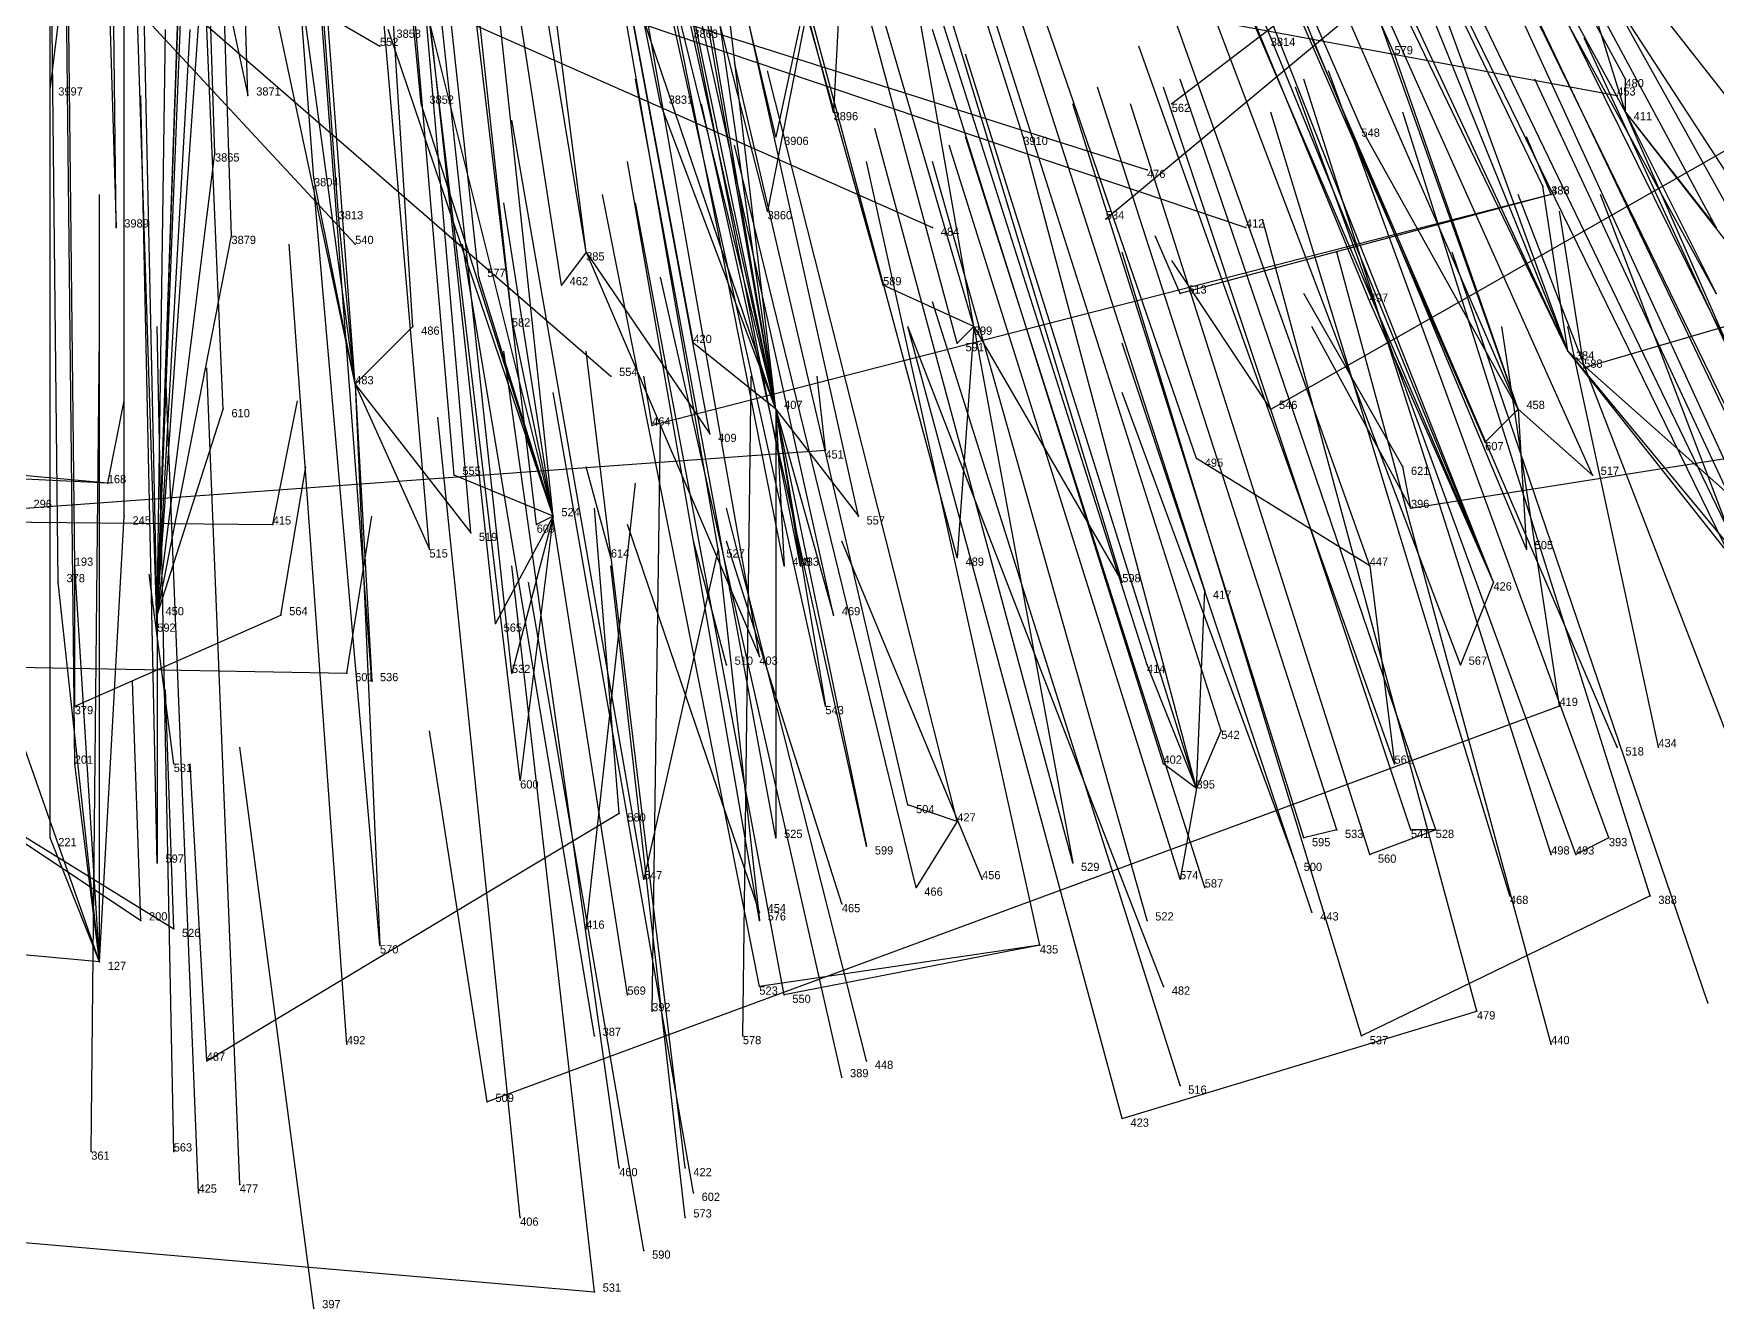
# Model space of a CAD drawing. Extents: x -0.5 to 0.59, y -0.5 to 0.58.
# Drawn here: x -0.008 to 0.196, y -0.497 to -0.3425 of the extents above; entities that cross this region are included whole.
import ezdxf

# ---------------------------------------------------------------- set-up
doc = ezdxf.new("R2010")
doc.units = 0
for name, color, linetype in [('Facilities', 3, 'CONTINUOUS'), ('Facilities_lines', 3, 'CONTINUOUS'), ('Normals', 1, 'CONTINUOUS'), ('Source_points', 5, 'CONTINUOUS'), ('Text', 3, 'CONTINUOUS')]:
    doc.layers.add(name, color=color, linetype=linetype)

msp = doc.modelspace()

# ---------------------------------------------------------------- linework, layer by layer
at = {"layer": 'Facilities', "color": 3}
for p in [(0.185, -0.352, -0.995), (0.176, -0.362, -1.25), (0.059, -0.369, -0.935), (0.106, -0.378, -0.981), (0.178, -0.381, -1.052), (0.031, -0.385, -0.965), (0.082, -0.388, -0.991), (0.142, -0.388, -1.25), (0.172, -0.388, -1.061), (0.001, -0.397, -1.25), (0.055, -0.401, -1.011), (0.159, -0.4, -1.25), (0.075, -0.405, -1.03), (0.062, -0.406, -1.25), (0.154, -0.407, -1.088), (0.169, -0.409, -1.107), (0.007, -0.413, -1.032), (0.076, -0.419, -1.25), (-0.003, -0.424, -1.25), (0.177, -0.424, -1.25), (0.184, -0.429, -1.168), (0.189, -0.429, -1.25), (0.009, -0.431, -1.25), (0.133, -0.434, -1.134), (0.104, -0.438, -1.125), (0.15, -0.439, -1.161), (0.162, -0.439, -1.17), (0.183, -0.44, -1.191), (0.176, -0.442, -1.188), (0.145, -0.443, -1.25), (0.107, -0.445, -1.25), (0.134, -0.446, -1.164), (0.09, -0.448, -1.25), (0.171, -0.447, -1.197), (0.188, -0.447, -1.213), (0.08, -0.449, -1.25), (0.127, -0.45, -1.169), (0.147, -0.449, -1.25), (0.059, -0.451, -1.25), (0.114, -0.453, -1.169), (0, -0.455, -1.138), (0.064, -0.459, -1.158), (0.129, -0.458, -1.25), (0.067, -0.461, -1.25), (0.195, -0.46, -1.249), (0.03, -0.465, -1.164), (0.06, -0.464, -1.169), (0.078, -0.464, -1.25), (0.176, -0.465, -1.242), (0.013, -0.467, -1.25), (0.093, -0.467, -1.25), (0.09, -0.469, -1.194), (0.131, -0.47, -1.221), (0.124, -0.474, -1.226), (-0.001, -0.478, -1.195), (0.009, -0.478, -1.195), (0.063, -0.48, -1.211), (0.071, -0.48, -1.214), (0.012, -0.483, -1.207), (0.017, -0.482, -1.207), (0.072, -0.483, -1.222), (0.051, -0.486, -1.222), (0.071, -0.486, -1.25), (0.066, -0.49, -1.237), (0.026, -0.497, -1.243)]:
    msp.add_point(p, dxfattribs=at)
at = {"layer": 'Facilities_lines', "color": 3}
for p, q in [((0.236, -0.27, -1.25), (0.122, -0.365, -1.25)), ((0.236, -0.27, -1.25), (0.13, -0.351, -1.25)), ((0.142, -0.388, -1.25), (0.33, -0.281, -1.25)), ((0.059, -0.369, -0.935), (0.048, -0.283, -0.718)), ((0.106, -0.378, -0.981), (0.092, -0.298, -0.78)), ((0, -0.3, -0.75), (-0.006, -0.349, -0.873)), ((0, -0.3, -0.75), (0.002, -0.366, -0.915)), ((0.178, -0.381, -1.052), (0.139, -0.3, -0.827)), ((0.031, -0.385, -0.965), (0.02, -0.305, -0.763)), ((0.185, -0.352, -0.995), (0.172, -0.31, -0.886)), ((-0.021, -0.312, -1.25), (0.139, -0.366, -1.25)), ((-0.021, -0.312, -1.25), (0.184, -0.35, -1.25)), ((-0.021, -0.312, -1.25), (0.127, -0.359, -1.25)), ((-0.021, -0.312, -1.25), (0.101, -0.366, -1.25)), ((-0.021, -0.312, -1.25), (0.031, -0.368, -1.25)), ((-0.021, -0.312, -1.25), (0.034, -0.344, -1.25)), ((-0.021, -0.312, -1.25), (0.062, -0.384, -1.25)), ((0.082, -0.388, -0.991), (0.073, -0.312, -0.8)), ((0.01, -0.313, -0.783), (0.018, -0.35, -0.876)), ((0.091, -0.313, -0.815), (0.081, -0.364, -0.932)), ((0.091, -0.313, -0.815), (0.082, -0.355, -0.912)), ((0.091, -0.313, -0.815), (0.089, -0.352, -0.908)), ((0.172, -0.388, -1.061), (0.146, -0.315, -0.867)), ((0.178, -0.381, -1.052), (0.154, -0.315, -0.877)), ((0.055, -0.401, -1.011), (0.034, -0.317, -0.796)), ((0.082, -0.388, -0.991), (0.07, -0.317, -0.811)), ((0.082, -0.388, -0.991), (0.065, -0.319, -0.815)), ((0.082, -0.388, -0.991), (0.07, -0.32, -0.82)), ((0.007, -0.413, -1.032), (0.01, -0.326, -0.814)), ((0.082, -0.388, -0.991), (0.073, -0.326, -0.834)), ((0.007, -0.413, -1.032), (0.013, -0.327, -0.818)), ((0.007, -0.413, -1.032), (0.01, -0.327, -0.818)), ((0.082, -0.388, -0.991), (0.062, -0.329, -0.836)), ((0.178, -0.381, -1.052), (0.157, -0.329, -0.911)), ((0.169, -0.409, -1.107), (0.136, -0.332, -0.896)), ((0.007, -0.413, -1.032), (0.01, -0.337, -0.842)), ((0.031, -0.385, -0.965), (0.021, -0.338, -0.846)), ((0.007, -0.413, -1.032), (0.011, -0.342, -0.855)), ((0.007, -0.413, -1.032), (0.008, -0.342, -0.854)), ((0.055, -0.401, -1.011), (0.035, -0.342, -0.86)), ((0.082, -0.388, -0.991), (0.072, -0.343, -0.875)), ((0.169, -0.409, -1.107), (0.142, -0.343, -0.929)), ((0.172, -0.388, -1.061), (0.157, -0.345, -0.947)), ((0.185, -0.352, -0.995), (0.185, -0.348, -0.986)), ((0.055, -0.401, -1.011), (0.039, -0.351, -0.883)), ((0.082, -0.388, -0.991), (0.068, -0.351, -0.894)), ((0.185, -0.352, -0.995), (0.196, -0.374, -1.055)), ((0.185, -0.352, -0.995), (0.196, -0.366, -1.037)), ((0.185, -0.352, -0.995), (0.206, -0.379, -1.08)), ((0.172, -0.388, -1.061), (0.153, -0.354, -0.965)), ((0.007, -0.413, -1.032), (0.014, -0.357, -0.894)), ((0.133, -0.434, -1.134), (0.112, -0.355, -0.931)), ((0.031, -0.385, -0.965), (0.026, -0.36, -0.903)), ((0.178, -0.381, -1.052), (0.175, -0.361, -1.004)), ((0.176, -0.362, -1.25), (0.067, -0.39, -1.25)), ((0.176, -0.362, -1.25), (0.131, -0.374, -1.25)), ((0.252, -0.362, -1.25), (0.18, -0.383, -1.25)), ((0.031, -0.385, -0.965), (0.029, -0.365, -0.915)), ((0.007, -0.413, -1.032), (0.016, -0.367, -0.919)), ((0.059, -0.369, -0.935), (0.056, -0.373, -0.943)), ((0.059, -0.369, -0.935), (0.08, -0.418, -1.065)), ((0.059, -0.369, -0.935), (0.074, -0.391, -0.995)), ((0.055, -0.401, -1.011), (0.046, -0.372, -0.937)), ((0.106, -0.378, -0.981), (0.095, -0.373, -0.962)), ((0.169, -0.409, -1.107), (0.154, -0.375, -1.013)), ((0.055, -0.401, -1.011), (0.05, -0.377, -0.951)), ((0.001, -0.397, -1.25), (-0.208, -0.378, -1.25)), ((0.031, -0.385, -0.965), (0.038, -0.378, -0.95)), ((0.106, -0.378, -0.981), (0.104, -0.406, -1.048)), ((0.106, -0.378, -0.981), (0.104, -0.38, -0.986)), ((0.106, -0.378, -0.981), (0.118, -0.443, -1.147)), ((0.106, -0.378, -0.981), (0.124, -0.409, -1.068)), ((0.082, -0.388, -0.991), (0.072, -0.38, -0.966)), ((0.178, -0.381, -1.052), (0.207, -0.416, -1.162)), ((0.178, -0.381, -1.052), (0.201, -0.41, -1.142)), ((0.178, -0.381, -1.052), (0.205, -0.405, -1.135)), ((0.031, -0.385, -0.965), (0.04, -0.405, -1.018)), ((0.031, -0.385, -0.965), (0.045, -0.403, -1.014)), ((0.031, -0.385, -0.965), (0.033, -0.421, -1.055)), ((0.031, -0.385, -0.965), (0.034, -0.453, -1.136)), ((0.001, -0.397, -1.25), (-0.182, -0.388, -1.25)), ((0.007, -0.413, -1.032), (0.015, -0.388, -0.971)), ((0.082, -0.388, -0.991), (0.083, -0.407, -1.038)), ((0.082, -0.388, -0.991), (0.085, -0.407, -1.039)), ((0.082, -0.388, -0.991), (0.089, -0.413, -1.056)), ((0.082, -0.388, -0.991), (0.082, -0.44, -1.119)), ((0.082, -0.388, -0.991), (0.088, -0.424, -1.083)), ((0.082, -0.388, -0.991), (0.092, -0.401, -1.029)), ((0.082, -0.388, -0.991), (0.093, -0.441, -1.128)), ((0.159, -0.4, -1.25), (0.235, -0.388, -1.25)), ((0.172, -0.388, -1.061), (0.168, -0.392, -1.067)), ((0.172, -0.388, -1.061), (0.173, -0.405, -1.101)), ((0.172, -0.388, -1.061), (0.181, -0.396, -1.089)), ((-0.009, -0.4, -1.25), (0.088, -0.393, -1.25)), ((0.154, -0.407, -1.088), (0.133, -0.394, -1.041)), ((0.159, -0.4, -1.25), (0.158, -0.395, -1.25)), ((0.055, -0.401, -1.011), (0.043, -0.396, -0.995)), ((-0.087, -0.401, -1.25), (0.021, -0.402, -1.25)), ((0, -0.455, -1.138), (0.003, -0.401, -1.003)), ((0.055, -0.401, -1.011), (0.048, -0.414, -1.043)), ((0.055, -0.401, -1.011), (0.05, -0.42, -1.057)), ((0.055, -0.401, -1.011), (0.051, -0.433, -1.091)), ((0.055, -0.401, -1.011), (0.053, -0.402, -1.014)), ((0.075, -0.405, -1.03), (0.066, -0.445, -1.124)), ((0.075, -0.405, -1.03), (0.08, -0.45, -1.141)), ((0, -0.455, -1.138), (-0.003, -0.407, -1.017)), ((0.154, -0.407, -1.088), (0.157, -0.431, -1.146)), ((0, -0.455, -1.138), (-0.005, -0.409, -1.023)), ((0.133, -0.434, -1.134), (0.134, -0.41, -1.079)), ((0.169, -0.409, -1.107), (0.165, -0.419, -1.125)), ((-0.003, -0.424, -1.25), (0.022, -0.413, -1.25)), ((0.007, -0.413, -1.032), (0.007, -0.415, -1.037)), ((0.007, -0.413, -1.032), (0.007, -0.443, -1.107)), ((-0.144, -0.417, -1.25), (0.03, -0.42, -1.25)), ((0, -0.455, -1.138), (-0.013, -0.418, -1.045)), ((0.133, -0.434, -1.134), (0.127, -0.419, -1.095)), ((0.177, -0.424, -1.25), (0.047, -0.472, -1.25)), ((0.133, -0.434, -1.134), (0.136, -0.427, -1.121)), ((-0.025, -0.43, -1.25), (0.005, -0.45, -1.25)), ((-0.025, -0.43, -1.25), (0.009, -0.451, -1.25)), ((0, -0.455, -1.138), (-0.003, -0.431, -1.077)), ((0.133, -0.434, -1.134), (0.129, -0.431, -1.124)), ((0.133, -0.434, -1.134), (0.131, -0.445, -1.159)), ((0.104, -0.438, -1.125), (0.098, -0.436, -1.118)), ((0.013, -0.467, -1.25), (0.063, -0.437, -1.25)), ((0.104, -0.438, -1.125), (0.099, -0.446, -1.142)), ((0, -0.455, -1.138), (-0.006, -0.44, -1.101)), ((0.15, -0.439, -1.161), (0.146, -0.44, -1.159)), ((0.162, -0.439, -1.17), (0.154, -0.442, -1.171)), ((0.162, -0.439, -1.17), (0.159, -0.439, -1.167)), ((0.183, -0.44, -1.191), (0.179, -0.442, -1.192)), ((0.188, -0.447, -1.213), (0.153, -0.464, -1.222)), ((0, -0.455, -1.138), (-0.011, -0.454, -1.136)), ((0.114, -0.453, -1.169), (0.08, -0.458, -1.163)), ((0.114, -0.453, -1.169), (0.083, -0.459, -1.167)), ((0.124, -0.474, -1.226), (0.167, -0.461, -1.226)), ((-0.044, -0.486, -1.25), (0.06, -0.495, -1.246))]:
    msp.add_line(p, q, dxfattribs=at)
at = {"layer": 'Normals', "color": 1}
for p, q in [((0.072, -0.343, -0.875), (0.053, -0.252, -0.912)), ((-0.006, -0.349, -0.873), (-0.006, -0.256, -0.91)), ((0.018, -0.35, -0.876), (0.015, -0.257, -0.913)), ((0.142, -0.343, -0.929), (0.107, -0.257, -0.965)), ((0.039, -0.351, -0.883), (0.03, -0.259, -0.92)), ((0.068, -0.351, -0.894), (0.05, -0.26, -0.931)), ((0.157, -0.345, -0.947), (0.119, -0.26, -0.983)), ((0.089, -0.352, -0.908), (0.065, -0.262, -0.945)), ((0.014, -0.357, -0.894), (0.011, -0.264, -0.931)), ((0.082, -0.355, -0.912), (0.061, -0.266, -0.95)), ((0.112, -0.355, -0.931), (0.084, -0.267, -0.968)), ((0.185, -0.348, -0.986), (0.141, -0.267, -1.023)), ((0.026, -0.36, -0.903), (0.019, -0.268, -0.94)), ((0.153, -0.354, -0.965), (0.116, -0.269, -1.002)), ((0.185, -0.352, -0.995), (0.141, -0.271, -1.032)), ((0.002, -0.366, -0.915), (0.001, -0.273, -0.952)), ((0.029, -0.365, -0.915), (0.022, -0.272, -0.953)), ((0.016, -0.367, -0.919), (0.013, -0.274, -0.955)), ((0.081, -0.364, -0.932), (0.058, -0.274, -0.97)), ((0.059, -0.369, -0.935), (0.044, -0.278, -0.974)), ((0.175, -0.361, -1.004), (0.135, -0.278, -1.041)), ((0.046, -0.372, -0.937), (0.036, -0.28, -0.975)), ((0.056, -0.373, -0.943), (0.042, -0.282, -0.982)), ((0.038, -0.378, -0.95), (0.032, -0.285, -0.987)), ((0.05, -0.377, -0.951), (0.04, -0.285, -0.989)), ((0.095, -0.373, -0.962), (0.07, -0.284, -0.999)), ((0.196, -0.366, -1.037), (0.152, -0.284, -1.074)), ((0.072, -0.38, -0.966), (0.055, -0.289, -1.004)), ((0.106, -0.378, -0.981), (0.08, -0.289, -1.018)), ((0.104, -0.38, -0.986), (0.08, -0.291, -1.023)), ((0.154, -0.375, -1.013), (0.119, -0.29, -1.051)), ((0.031, -0.385, -0.965), (0.024, -0.292, -1.003)), ((0.196, -0.374, -1.055), (0.151, -0.292, -1.092)), ((0.015, -0.388, -0.971), (0.011, -0.296, -1.009)), ((0.082, -0.388, -0.991), (0.063, -0.297, -1.029)), ((0.178, -0.381, -1.052), (0.139, -0.297, -1.089)), ((0.206, -0.379, -1.08), (0.161, -0.298, -1.117)), ((0.074, -0.391, -0.995), (0.057, -0.3, -1.033)), ((0.043, -0.396, -0.995), (0.035, -0.303, -1.032)), ((0.172, -0.388, -1.061), (0.135, -0.303, -1.099)), ((0.003, -0.401, -1.003), (0.003, -0.308, -1.04)), ((0.055, -0.401, -1.011), (0.045, -0.308, -1.047)), ((0.133, -0.394, -1.041), (0.103, -0.307, -1.08)), ((0.168, -0.392, -1.067), (0.131, -0.307, -1.105)), ((0.045, -0.403, -1.014), (0.037, -0.31, -1.05)), ((0.053, -0.402, -1.014), (0.042, -0.31, -1.05)), ((0.04, -0.405, -1.018), (0.032, -0.312, -1.054)), ((0.092, -0.401, -1.029), (0.072, -0.311, -1.067)), ((0.181, -0.396, -1.089), (0.143, -0.311, -1.126)), ((-0.003, -0.407, -1.017), (-0.004, -0.314, -1.055)), ((0.075, -0.405, -1.03), (0.059, -0.313, -1.066)), ((-0.005, -0.409, -1.023), (-0.006, -0.316, -1.06)), ((0.083, -0.407, -1.038), (0.065, -0.316, -1.075)), ((0.085, -0.407, -1.039), (0.067, -0.316, -1.076)), ((0.104, -0.406, -1.048), (0.08, -0.317, -1.086)), ((0.007, -0.413, -1.032), (0.005, -0.32, -1.069)), ((0.124, -0.409, -1.068), (0.097, -0.32, -1.106)), ((0.154, -0.407, -1.088), (0.123, -0.32, -1.126)), ((0.173, -0.405, -1.101), (0.137, -0.319, -1.138)), ((0.007, -0.415, -1.037), (0.004, -0.322, -1.073)), ((0.048, -0.414, -1.043), (0.038, -0.322, -1.079)), ((0.205, -0.405, -1.135), (0.165, -0.321, -1.172)), ((0.089, -0.413, -1.056), (0.069, -0.323, -1.094)), ((0.134, -0.41, -1.079), (0.106, -0.323, -1.118)), ((0.169, -0.409, -1.107), (0.135, -0.323, -1.144)), ((0.033, -0.421, -1.055), (0.026, -0.328, -1.091)), ((0.05, -0.42, -1.057), (0.04, -0.327, -1.094)), ((0.08, -0.418, -1.065), (0.064, -0.327, -1.102)), ((0.201, -0.41, -1.142), (0.161, -0.327, -1.18)), ((0.21, -0.414, -1.161), (0.169, -0.33, -1.196)), ((0.214, -0.414, -1.165), (0.172, -0.329, -1.196)), ((0.127, -0.419, -1.095), (0.099, -0.331, -1.134)), ((0.165, -0.419, -1.125), (0.132, -0.332, -1.163)), ((0.207, -0.416, -1.162), (0.168, -0.331, -1.198)), ((0.088, -0.424, -1.083), (0.068, -0.334, -1.121)), ((-0.003, -0.431, -1.077), (-0.004, -0.338, -1.115)), ((0.248, -0.415, -1.21), (0.187, -0.337, -1.22)), ((0.136, -0.427, -1.121), (0.108, -0.339, -1.158)), ((0.208, -0.427, -1.189), (0.165, -0.339, -1.207)), ((0.238, -0.422, -1.21), (0.184, -0.339, -1.224)), ((0.051, -0.433, -1.091), (0.04, -0.341, -1.128)), ((0.129, -0.431, -1.124), (0.101, -0.342, -1.161)), ((0.034, -0.344, -1.25), (0.034, -0.344, -1.15)), ((0.157, -0.431, -1.146), (0.126, -0.344, -1.184)), ((0.184, -0.429, -1.168), (0.147, -0.343, -1.201)), ((0.222, -0.434, -1.218), (0.18, -0.343, -1.21)), ((0.098, -0.436, -1.118), (0.077, -0.346, -1.155)), ((0.133, -0.434, -1.134), (0.105, -0.345, -1.171)), ((-0.006, -0.44, -1.101), (-0.006, -0.347, -1.137)), ((0.082, -0.44, -1.119), (0.065, -0.348, -1.155)), ((0.104, -0.438, -1.125), (0.081, -0.347, -1.161)), ((0.162, -0.439, -1.17), (0.131, -0.348, -1.199)), ((0.176, -0.442, -1.188), (0.146, -0.348, -1.209)), ((0.183, -0.44, -1.191), (0.149, -0.347, -1.205)), ((0.216, -0.438, -1.222), (0.174, -0.348, -1.214)), ((0.007, -0.443, -1.107), (0.005, -0.35, -1.143)), ((0.15, -0.439, -1.161), (0.121, -0.349, -1.194)), ((0.159, -0.439, -1.167), (0.129, -0.349, -1.198)), ((0.179, -0.442, -1.192), (0.145, -0.349, -1.205)), ((0.184, -0.35, -1.25), (0.184, -0.35, -1.15)), ((0.093, -0.441, -1.128), (0.073, -0.351, -1.165)), ((0.146, -0.44, -1.159), (0.118, -0.351, -1.194)), ((0.154, -0.442, -1.171), (0.125, -0.351, -1.2)), ((0.13, -0.351, -1.25), (0.13, -0.351, -1.15)), ((0.171, -0.447, -1.197), (0.142, -0.352, -1.206)), ((0.188, -0.447, -1.213), (0.158, -0.352, -1.213)), ((0.224, -0.441, -1.238), (0.185, -0.352, -1.217)), ((0.066, -0.445, -1.124), (0.05, -0.353, -1.16)), ((0.118, -0.443, -1.147), (0.094, -0.354, -1.184)), ((0.099, -0.446, -1.142), (0.077, -0.356, -1.179)), ((0.131, -0.445, -1.159), (0.103, -0.356, -1.196)), ((0.134, -0.446, -1.164), (0.105, -0.355, -1.194)), ((0.176, -0.362, -1.25), (0.173, -0.355, -1.15)), ((0.08, -0.45, -1.141), (0.064, -0.358, -1.179)), ((0.114, -0.453, -1.169), (0.093, -0.358, -1.19)), ((0.127, -0.45, -1.169), (0.101, -0.358, -1.197)), ((0.127, -0.359, -1.25), (0.127, -0.359, -1.15)), ((0.034, -0.453, -1.136), (0.026, -0.361, -1.173)), ((0, -0.455, -1.138), (0, -0.362, -1.175)), ((0.064, -0.459, -1.158), (0.049, -0.363, -1.183)), ((0.08, -0.458, -1.163), (0.061, -0.362, -1.184)), ((0.083, -0.459, -1.167), (0.065, -0.363, -1.187)), ((0.206, -0.45, -1.238), (0.172, -0.362, -1.207)), ((0.214, -0.446, -1.25), (0.182, -0.362, -1.206)), ((0.122, -0.365, -1.25), (0.122, -0.365, -1.15)), ((0.167, -0.461, -1.226), (0.141, -0.365, -1.223)), ((0.18, -0.383, -1.25), (0.177, -0.364, -1.152)), ((0.101, -0.366, -1.25), (0.101, -0.366, -1.15)), ((0.131, -0.374, -1.25), (0.128, -0.367, -1.15)), ((0.139, -0.366, -1.25), (0.139, -0.366, -1.15)), ((0.03, -0.465, -1.164), (0.023, -0.368, -1.19)), ((0.031, -0.368, -1.25), (0.031, -0.368, -1.15)), ((0.06, -0.464, -1.169), (0.044, -0.368, -1.192)), ((0.153, -0.464, -1.222), (0.124, -0.369, -1.22)), ((0.176, -0.465, -1.242), (0.15, -0.369, -1.225)), ((0.195, -0.46, -1.249), (0.164, -0.369, -1.223)), ((0.142, -0.388, -1.25), (0.13, -0.37, -1.152)), ((0.09, -0.469, -1.194), (0.068, -0.372, -1.207)), ((0.131, -0.47, -1.221), (0.101, -0.375, -1.214)), ((0.158, -0.395, -1.25), (0.146, -0.374, -1.153)), ((-0.001, -0.478, -1.195), (0, -0.379, -1.207)), ((0.009, -0.478, -1.195), (0.007, -0.378, -1.203)), ((0.124, -0.474, -1.226), (0.098, -0.378, -1.224)), ((0.129, -0.458, -1.25), (0.098, -0.378, -1.199)), ((0.159, -0.4, -1.25), (0.147, -0.378, -1.153)), ((0.177, -0.424, -1.25), (0.17, -0.378, -1.162)), ((0.189, -0.429, -1.25), (0.178, -0.378, -1.164)), ((0.063, -0.48, -1.211), (0.049, -0.381, -1.209)), ((0.071, -0.48, -1.214), (0.059, -0.381, -1.208)), ((0.147, -0.449, -1.25), (0.124, -0.38, -1.181)), ((0.012, -0.483, -1.207), (0.008, -0.383, -1.208)), ((0.017, -0.482, -1.207), (0.013, -0.383, -1.205)), ((0.062, -0.384, -1.25), (0.062, -0.384, -1.15)), ((0.067, -0.39, -1.25), (0.066, -0.384, -1.15)), ((0.078, -0.464, -1.25), (0.079, -0.384, -1.19)), ((0.088, -0.393, -1.25), (0.087, -0.384, -1.15)), ((0.001, -0.397, -1.25), (0.003, -0.387, -1.15)), ((0.021, -0.402, -1.25), (0.024, -0.387, -1.151)), ((0.072, -0.483, -1.222), (0.055, -0.386, -1.207)), ((0.145, -0.443, -1.25), (0.124, -0.386, -1.171)), ((0.051, -0.486, -1.222), (0.041, -0.389, -1.201)), ((0.067, -0.461, -1.25), (0.068, -0.39, -1.179)), ((0.022, -0.413, -1.25), (0.025, -0.395, -1.152)), ((0.062, -0.406, -1.25), (0.059, -0.395, -1.151)), ((0.059, -0.451, -1.25), (0.065, -0.397, -1.166)), ((0.03, -0.42, -1.25), (0.033, -0.401, -1.152)), ((0.063, -0.437, -1.25), (0.06, -0.4, -1.157)), ((0.093, -0.467, -1.25), (0.076, -0.4, -1.178)), ((0.08, -0.449, -1.25), (0.064, -0.402, -1.163)), ((0.076, -0.419, -1.25), (0.072, -0.404, -1.151)), ((0.09, -0.448, -1.25), (0.076, -0.404, -1.161)), ((0.107, -0.445, -1.25), (0.09, -0.404, -1.16)), ((-0.003, -0.424, -1.25), (-0.003, -0.407, -1.152)), ((0.009, -0.431, -1.25), (0.006, -0.408, -1.153)), ((0.06, -0.495, -1.246), (0.05, -0.407, -1.199)), ((0.071, -0.486, -1.25), (0.062, -0.407, -1.189)), ((0.066, -0.49, -1.237), (0.052, -0.409, -1.181)), ((0.005, -0.45, -1.25), (0.004, -0.421, -1.154)), ((0.009, -0.451, -1.25), (0.008, -0.422, -1.154)), ((0.047, -0.472, -1.25), (0.04, -0.427, -1.161)), ((0.026, -0.497, -1.243), (0.017, -0.429, -1.17)), ((0.013, -0.467, -1.25), (0.011, -0.431, -1.157))]:
    msp.add_line(p, q, dxfattribs=at)
at = {"layer": 'Source_points', "color": 5}
for p in [(0.034, -0.344, -1.25), (0.072, -0.343, -0.875), (0.142, -0.343, -0.929), (0.157, -0.345, -0.947), (0.185, -0.348, -0.986), (-0.006, -0.349, -0.873), (0.018, -0.35, -0.876), (0.184, -0.35, -1.25), (0.039, -0.351, -0.883), (0.068, -0.351, -0.894), (0.089, -0.352, -0.908), (0.13, -0.351, -1.25), (0.153, -0.354, -0.965), (0.014, -0.357, -0.894), (0.082, -0.355, -0.912), (0.112, -0.355, -0.931), (0.127, -0.359, -1.25), (0.026, -0.36, -0.903), (0.175, -0.361, -1.004), (0.029, -0.365, -0.915), (0.081, -0.364, -0.932), (0.122, -0.365, -1.25), (0.002, -0.366, -0.915), (0.016, -0.367, -0.919), (0.101, -0.366, -1.25), (0.139, -0.366, -1.25), (0.196, -0.366, -1.037), (0.031, -0.368, -1.25), (0.046, -0.372, -0.937), (0.056, -0.373, -0.943), (0.095, -0.373, -0.962), (0.131, -0.374, -1.25), (0.154, -0.375, -1.013), (0.196, -0.374, -1.055), (0.05, -0.377, -0.951), (0.038, -0.378, -0.95), (0.072, -0.38, -0.966), (0.104, -0.38, -0.986), (0.18, -0.383, -1.25), (0.062, -0.384, -1.25), (0.015, -0.388, -0.971), (0.067, -0.39, -1.25), (0.074, -0.391, -0.995), (0.088, -0.393, -1.25), (0.168, -0.392, -1.067), (0.133, -0.394, -1.041), (0.158, -0.395, -1.25), (0.043, -0.396, -0.995), (0.181, -0.396, -1.089), (0.003, -0.401, -1.003), (0.092, -0.401, -1.029), (0.021, -0.402, -1.25), (0.045, -0.403, -1.014), (0.053, -0.402, -1.014), (0.04, -0.405, -1.018), (0.173, -0.405, -1.101), (-0.003, -0.407, -1.017), (0.083, -0.407, -1.038), (0.085, -0.407, -1.039), (0.104, -0.406, -1.048), (-0.005, -0.409, -1.023), (0.124, -0.409, -1.068), (0.134, -0.41, -1.079), (0.022, -0.413, -1.25), (0.048, -0.414, -1.043), (0.089, -0.413, -1.056), (0.007, -0.415, -1.037), (0.08, -0.418, -1.065), (0.03, -0.42, -1.25), (0.05, -0.42, -1.057), (0.127, -0.419, -1.095), (0.165, -0.419, -1.125), (0.033, -0.421, -1.055), (0.088, -0.424, -1.083), (0.136, -0.427, -1.121), (-0.003, -0.431, -1.077), (0.129, -0.431, -1.124), (0.157, -0.431, -1.146), (0.051, -0.433, -1.091), (0.098, -0.436, -1.118), (0.063, -0.437, -1.25), (-0.006, -0.44, -1.101), (0.082, -0.44, -1.119), (0.146, -0.44, -1.159), (0.159, -0.439, -1.167), (0.093, -0.441, -1.128), (0.154, -0.442, -1.171), (0.179, -0.442, -1.192), (0.007, -0.443, -1.107), (0.118, -0.443, -1.147), (0.066, -0.445, -1.124), (0.099, -0.446, -1.142), (0.131, -0.445, -1.159), (0.005, -0.45, -1.25), (0.08, -0.45, -1.141), (0.009, -0.451, -1.25), (0.034, -0.453, -1.136), (0.08, -0.458, -1.163), (0.083, -0.459, -1.167), (0.167, -0.461, -1.226), (0.153, -0.464, -1.222), (0.047, -0.472, -1.25), (0.06, -0.495, -1.246)]:
    msp.add_point(p, dxfattribs=at)

# ---------------------------------------------------------------- texts
at = {"layer": 'Text', "color": 3}
for s, p in [('3858', (0.036, -0.343, -0.86)), ('3863', (0.072, -0.343, -0.875)), ('552', (0.034, -0.344, -1.25)), ('3814', (0.142, -0.344, -0.929)), ('579', (0.157, -0.345, -0.947)), ('480', (0.185, -0.349, -0.986)), ('3997', (-0.005, -0.35, -0.873)), ('3871', (0.019, -0.35, -0.876)), ('3852', (0.04, -0.351, -0.883)), ('3831', (0.069, -0.351, -0.894)), ('453', (0.184, -0.35, -1.25)), ('3896', (0.089, -0.353, -0.908)), ('562', (0.13, -0.352, -1.25)), ('411', (0.186, -0.353, -0.995)), ('548', (0.153, -0.355, -0.965)), ('3865', (0.014, -0.358, -0.894)), ('3906', (0.083, -0.356, -0.912)), ('3910', (0.112, -0.356, -0.931)), ('476', (0.127, -0.36, -1.25)), ('3804', (0.026, -0.361, -0.903)), ('436', (0.176, -0.362, -1.004)), ('383', (0.176, -0.362, -1.25)), ('3989', (0.003, -0.366, -0.915)), ('3813', (0.029, -0.365, -0.915)), ('3860', (0.081, -0.365, -0.932)), ('534', (0.122, -0.365, -1.25)), ('412', (0.139, -0.366, -1.25)), ('3879', (0.016, -0.368, -0.919)), ('540', (0.031, -0.368, -1.25)), ('484', (0.102, -0.367, -1.25)), ('385', (0.059, -0.37, -0.935)), ('577', (0.047, -0.372, -0.937)), ('462', (0.057, -0.373, -0.943)), ('589', (0.095, -0.373, -0.962)), ('613', (0.132, -0.374, -1.25)), ('497', (0.154, -0.375, -1.013)), ('582', (0.05, -0.378, -0.951)), ('486', (0.039, -0.379, -0.95)), ('420', (0.072, -0.38, -0.966)), ('399', (0.106, -0.379, -0.981)), ('591', (0.105, -0.381, -0.986)), ('384', (0.179, -0.382, -1.052)), ('554', (0.063, -0.384, -1.25)), ('588', (0.18, -0.383, -1.25)), ('483', (0.031, -0.385, -0.965)), ('407', (0.083, -0.388, -0.991)), ('546', (0.143, -0.388, -1.25)), ('458', (0.173, -0.388, -1.061)), ('610', (0.016, -0.389, -0.971)), ('464', (0.067, -0.39, -1.25)), ('409', (0.075, -0.392, -0.995)), ('451', (0.088, -0.394, -1.25)), ('607', (0.168, -0.393, -1.067)), ('555', (0.044, -0.396, -0.995)), ('495', (0.134, -0.395, -1.041)), ('621', (0.159, -0.396, -1.25)), ('517', (0.182, -0.396, -1.089)), ('168', (0.001, -0.397, -1.25)), ('296', (-0.008, -0.4, -1.25)), ('396', (0.159, -0.4, -1.25)), ('245', (0.004, -0.402, -1.003)), ('415', (0.021, -0.402, -1.25)), ('524', (0.056, -0.401, -1.011)), ('557', (0.093, -0.402, -1.029)), ('519', (0.046, -0.404, -1.014)), ('609', (0.053, -0.403, -1.014)), ('515', (0.04, -0.406, -1.018)), ('614', (0.062, -0.406, -1.25)), ('527', (0.076, -0.406, -1.03)), ('505', (0.174, -0.405, -1.101)), ('378', (-0.004, -0.409, -1.023)), ('193', (-0.003, -0.407, -1.017)), ('418', (0.084, -0.407, -1.038)), ('433', (0.085, -0.407, -1.039)), ('489', (0.105, -0.407, -1.048)), ('598', (0.124, -0.409, -1.068)), ('447', (0.154, -0.407, -1.088)), ('417', (0.135, -0.411, -1.079)), ('426', (0.169, -0.41, -1.107)), ('450', (0.008, -0.413, -1.032)), ('564', (0.023, -0.413, -1.25)), ('469', (0.09, -0.413, -1.056)), ('592', (0.007, -0.415, -1.037)), ('565', (0.049, -0.415, -1.043)), ('510', (0.077, -0.419, -1.25)), ('403', (0.08, -0.419, -1.065)), ('567', (0.166, -0.419, -1.125)), ('601', (0.031, -0.421, -1.25)), ('536', (0.034, -0.421, -1.055)), ('532', (0.05, -0.42, -1.057)), ('414', (0.127, -0.42, -1.095)), ('379', (-0.003, -0.425, -1.25)), ('543', (0.088, -0.425, -1.083)), ('419', (0.177, -0.424, -1.25)), ('542', (0.136, -0.428, -1.121)), ('434', (0.189, -0.429, -1.25)), ('201', (-0.003, -0.431, -1.077)), ('402', (0.129, -0.431, -1.124)), ('561', (0.157, -0.431, -1.146)), ('518', (0.185, -0.43, -1.168)), ('581', (0.009, -0.432, -1.25)), ('600', (0.051, -0.434, -1.091)), ('395', (0.133, -0.434, -1.134)), ('504', (0.099, -0.437, -1.118)), ('580', (0.064, -0.438, -1.25)), ('427', (0.104, -0.438, -1.125)), ('221', (-0.005, -0.441, -1.101)), ('525', (0.083, -0.44, -1.119)), ('595', (0.147, -0.441, -1.159)), ('533', (0.151, -0.44, -1.161)), ('541', (0.159, -0.44, -1.167)), ('528', (0.162, -0.44, -1.17)), ('393', (0.183, -0.441, -1.191)), ('597', (0.008, -0.443, -1.107)), ('599', (0.094, -0.442, -1.128)), ('560', (0.155, -0.443, -1.171)), ('498', (0.176, -0.442, -1.188)), ('493', (0.179, -0.442, -1.192)), ('547', (0.066, -0.445, -1.124)), ('456', (0.107, -0.445, -1.25)), ('529', (0.119, -0.444, -1.147)), ('574', (0.131, -0.445, -1.159)), ('500', (0.146, -0.444, -1.25)), ('466', (0.1, -0.447, -1.142)), ('587', (0.134, -0.446, -1.164)), ('454', (0.081, -0.449, -1.25)), ('465', (0.09, -0.449, -1.25)), ('468', (0.171, -0.448, -1.197)), ('388', (0.189, -0.448, -1.213)), ('200', (0.006, -0.45, -1.25)), ('416', (0.059, -0.451, -1.25)), ('576', (0.081, -0.45, -1.141)), ('522', (0.128, -0.45, -1.169)), ('443', (0.148, -0.45, -1.25)), ('526', (0.01, -0.452, -1.25)), ('570', (0.034, -0.454, -1.136)), ('435', (0.114, -0.454, -1.169)), ('127', (0.001, -0.456, -1.138)), ('569', (0.064, -0.459, -1.158)), ('523', (0.08, -0.459, -1.163)), ('550', (0.084, -0.46, -1.167)), ('482', (0.13, -0.459, -1.25)), ('392', (0.067, -0.461, -1.25)), ('479', (0.167, -0.462, -1.226)), ('387', (0.061, -0.464, -1.169)), ('492', (0.03, -0.465, -1.164)), ('578', (0.078, -0.465, -1.25)), ('537', (0.154, -0.465, -1.222)), ('440', (0.176, -0.465, -1.242)), ('487', (0.013, -0.467, -1.25)), ('448', (0.094, -0.468, -1.25)), ('389', (0.091, -0.469, -1.194)), ('509', (0.048, -0.472, -1.25)), ('516', (0.132, -0.471, -1.221)), ('423', (0.125, -0.475, -1.226)), ('563', (0.009, -0.478, -1.195)), ('361', (-0.001, -0.479, -1.195)), ('460', (0.063, -0.481, -1.211)), ('422', (0.072, -0.481, -1.214)), ('425', (0.012, -0.483, -1.207)), ('477', (0.017, -0.483, -1.207)), ('602', (0.073, -0.484, -1.222)), ('573', (0.072, -0.486, -1.25)), ('406', (0.051, -0.487, -1.222)), ('590', (0.067, -0.491, -1.237)), ('531', (0.061, -0.495, -1.246)), ('397', (0.027, -0.497, -1.243))]:
    msp.add_text(s, height=0.001, dxfattribs=at).set_placement(p)

doc.saveas('drawing.dxf')
